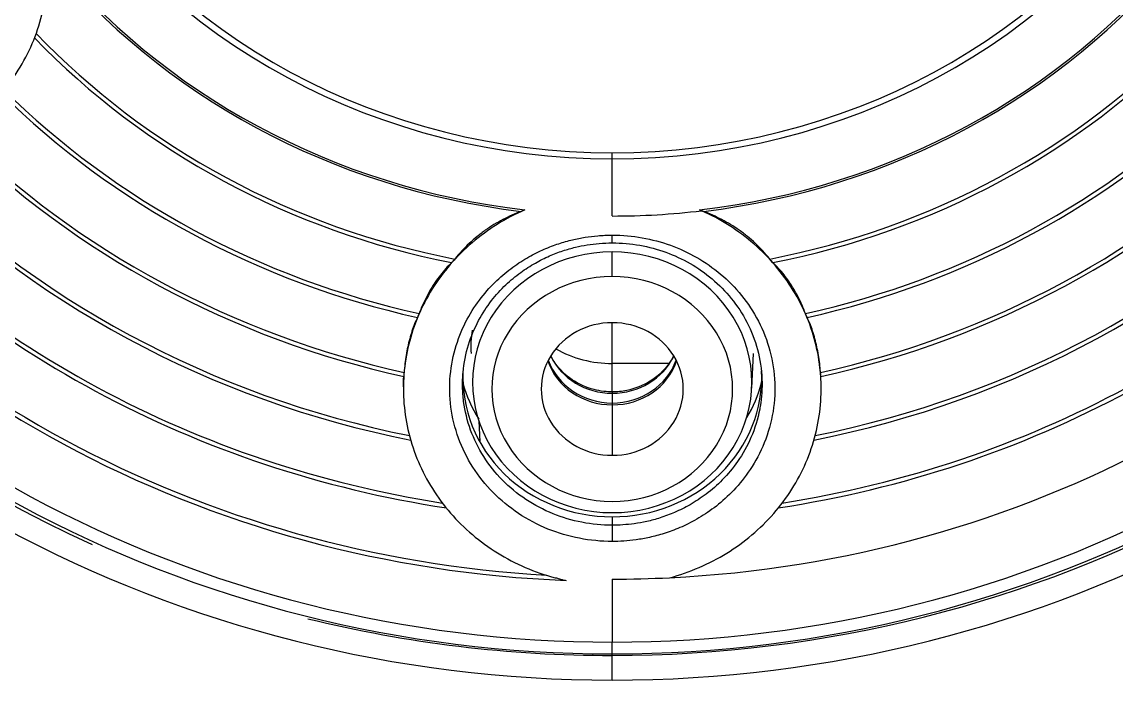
# Model space of a CAD drawing. Extents: x 1777 to 3131, y 3495 to 4487.
# Drawn here: x 2230.74 to 2247.76, y 4089.9 to 4100.15 of the extents above; entities that cross this region are included whole.
import ezdxf

# ---------------------------------------------------------------- set-up
doc = ezdxf.new("R2010")
doc.units = 0
doc.header["$LTSCALE"] = 30
doc.header["$MEASUREMENT"] = 0
doc.layers.add('\\M+5B3DF\\M+5B4E7\\M+5CFDF', color=3, linetype='CONTINUOUS', lineweight=9)

msp = doc.modelspace()

# ---------------------------------------------------------------- linework, layer by layer
at = {"layer": '\\M+5B3DF\\M+5B4E7\\M+5CFDF', "color": 0, "lineweight": -3}
for p, q in [((2239.924, 4098.02), (2239.924, 4098.115)), ((2239.924, 4097.13), (2239.924, 4098.02)), ((2239.924, 4096.699), (2239.924, 4096.832)), ((2239.924, 4096.186), (2239.924, 4096.571)), ((2242.096, 4094.448), (2242.122, 4094.991)), ((2239.924, 4094.391), (2239.924, 4094.833)), ((2240.805, 4094.833), (2239.924, 4094.833)), ((2236.674, 4094.456), (2236.674, 4094.441)), ((2239.924, 4094.391), (2239.924, 4094.371)), ((2239.924, 4094.371), (2239.924, 4094.218)), ((2239.924, 4094.218), (2239.924, 4094.189)), ((2239.924, 4094.189), (2239.924, 4093.403)), ((2237.849, 4093.938), (2237.863, 4093.614)), ((2239.924, 4092.446), (2239.924, 4092.315)), ((2239.924, 4092.315), (2239.924, 4092.062)), ((2239.924, 4091.476), (2239.924, 4090.494)), ((2239.924, 4090.295), (2239.924, 4090.494)), ((2239.924, 4089.903), (2239.924, 4090.288))]:
    msp.add_line(p, q, dxfattribs=at)
for centre, major_axis, start_param, end_param in [((2239.924, 4107.577), (-18.918, 0), 4.712389, 7.853982), ((2239.924, 4107.577), (-18.918, 0), 1.570796, 4.712389), ((2239.924, 4107.682), (-18.619, 0), 4.712389, 7.404243), ((2239.924, 4107.682), (-18.619, 0), 1.570796, 4.712389), ((2239.924, 4107.5), (18.397, 0), 1.570796, 4.712389), ((2239.924, 4107.5), (18.397, 0), 4.712389, 7.853982), ((2239.924, 4107.395), (18.09, 0), 1.570796, 4.712389), ((2239.924, 4107.395), (18.09, 0), 4.712389, 7.853982), ((2239.924, 4107.461), (10.106, 0), 1.570796, 4.712389), ((2239.924, 4107.461), (10.106, 0), 4.712389, 7.853982), ((2239.924, 4107.455), (9.998, 0), 1.570796, 4.712389), ((2239.924, 4107.455), (9.998, 0), 4.712389, 7.853982), ((2239.924, 4107.454), (11.032, 0), 3.788651, 4.588929), ((2239.924, 4107.454), (11.032, 0), 4.835849, 5.636127), ((2239.924, 4107.456), (-11.067, 0), 0.652074, 1.442321), ((2239.924, 4107.456), (-11.067, 0), 1.699272, 2.489519), ((2239.924, 4107.449), (-12.084, 0), 0.731939, 1.362456), ((2239.924, 4107.45), (12.016, 0), 3.870468, 4.507112), ((2239.924, 4107.45), (12.016, 0), 4.917666, 5.55431), ((2239.924, 4107.449), (-12.084, 0), 1.779137, 2.409653), ((2239.924, 4107.441), (-13.084, 0), 0.757401, 1.336994), ((2239.924, 4107.442), (13.016, 0), 3.898229, 4.479351), ((2239.924, 4107.442), (13.016, 0), 4.945427, 5.526549), ((2239.924, 4107.441), (-13.084, 0), 1.804599, 2.384191), ((2239.924, 4107.403), (-17.085, 0), 0.565484, 1.528911), ((2239.924, 4107.404), (-17.049, 0), 1.623047, 2.565743), ((2239.924, 4107.408), (17.017, 0), 3.724944, 4.652636), ((2239.924, 4107.433), (-14.083, 0), 0.756037, 1.338358), ((2239.924, 4107.433), (14.016, 0), 3.898419, 4.479161), ((2239.924, 4107.433), (14.016, 0), 4.945617, 5.526359), ((2239.924, 4107.433), (-14.083, 0), 1.803235, 2.385555), ((2239.924, 4107.424), (-15.083, 0), 0.733036, 1.361359), ((2239.924, 4107.425), (15.015, 0), 3.876887, 4.500693), ((2239.924, 4107.424), (-15.083, 0), 1.780233, 2.408557), ((2239.924, 4107.425), (15.015, 0), 4.924085, 5.547891), ((2239.924, 4107.416), (-16.083, 0), 0.684797, 1.409599), ((2239.924, 4107.417), (16.015, 0), 3.830753, 4.546827), ((2239.924, 4107.416), (-16.083, 0), 1.731994, 2.456796), ((2239.924, 4107.417), (16.015, 0), 4.877951, 5.594025), ((2239.924, 4107.453), (-11.05, 0), 1.570796, 1.696922), ((2239.924, 4094.541), (2.173, 0), 1.570796, 4.712389), ((2239.924, 4094.541), (2.173, 0), 4.712389, 7.853982), ((2239.924, 4094.436), (1.873, 0), 1.570796, 4.712389), ((2239.924, 4094.436), (1.873, 0), 4.712389, 7.853982), ((2239.924, 4094.436), (-1.105, 0), 4.712389, 7.853982), ((2239.924, 4094.436), (-1.105, 0), 1.570796, 4.712389), ((2239.924, 4095.085), (2.2, 0), 3.010775, 3.187293), ((2239.924, 4095.352), (-1.05, 0), 0.422004, 1.570796), ((2239.924, 4096.418), (1.697, 0), 4.168301, 4.712389), ((2239.924, 4095.352), (-1.05, 0), 1.570796, 2.719589), ((2239.924, 4095.171), (1.051, 0), 3.450303, 4.712389), ((2239.924, 4095.199), (1.05, 0), 3.467042, 4.712389), ((2239.924, 4095.199), (1.05, 0), 4.712389, 5.957736), ((2239.924, 4095.171), (1.051, 0), 4.712389, 5.974475), ((2239.924, 4094.618), (-2.325, 0), 6.237485, 7.853982), ((2239.924, 4094.618), (-2.325, 0), 1.570796, 3.187293), ((2239.924, 4095.085), (-2.398, 0), 0.250329, 0.523599), ((2239.924, 4095.085), (-2.398, 0), 2.630773, 2.891182), ((2239.924, 4107.404), (-17.049, 0), 1.570796, 1.623047), ((2239.924, 4107.682), (-18.619, 0), 1.313628, 1.570796)]:
    msp.add_ellipse(centre, major_axis=major_axis, ratio=0.934248, start_param=start_param, end_param=end_param, dxfattribs=at)
for points, knots in [([(2225.624, 4098.731), (2225.863, 4098.515), (2226.13, 4098.339), (2226.573, 4098.132), (2226.728, 4098.074), (2227.04, 4097.981), (2227.199, 4097.945), (2227.524, 4097.898), (2227.691, 4097.885), (2228.02, 4097.884), (2228.184, 4097.896), (2228.509, 4097.941), (2228.672, 4097.976), (2228.988, 4098.068), (2229.141, 4098.125), (2229.585, 4098.327), (2229.863, 4098.507), (2230.342, 4098.93), (2230.551, 4099.18), (2230.794, 4099.583), (2230.864, 4099.723), (2230.982, 4100.014), (2231.029, 4100.165), (2231.133, 4100.618), (2231.154, 4100.93), (2231.123, 4101.241)], [0, 0, 0, 0, 0.125, 0.125, 0.1875, 0.1875, 0.25, 0.25, 0.3125, 0.3125, 0.375, 0.375, 0.4375, 0.4375, 0.5, 0.5, 0.625, 0.625, 0.75, 0.75, 0.8125, 0.8125, 0.875, 0.875, 1, 1, 1, 1]), ([(2238.566, 4097.226), (2238.264, 4097.095), (2237.99, 4096.924), (2237.622, 4096.609), (2237.508, 4096.495), (2237.3, 4096.255), (2237.207, 4096.128), (2237.04, 4095.86), (2236.966, 4095.718), (2236.844, 4095.43), (2236.795, 4095.283), (2236.721, 4094.981), (2236.696, 4094.825), (2236.671, 4094.515), (2236.671, 4094.36), (2236.709, 4093.898), (2236.785, 4093.589), (2237.029, 4093.016), (2237.2, 4092.743), (2237.511, 4092.384), (2237.624, 4092.272), (2237.87, 4092.064), (2238.002, 4091.968), (2238.414, 4091.713), (2238.716, 4091.583), (2239.036, 4091.497)], [0, 0, 0, 0, 0.125, 0.125, 0.1875, 0.1875, 0.25, 0.25, 0.3125, 0.3125, 0.375, 0.375, 0.4375, 0.4375, 0.5, 0.5, 0.625, 0.625, 0.75, 0.75, 0.8125, 0.8125, 0.875, 0.875, 1, 1, 1, 1]), ([(2238.507, 4097.202), (2238.409, 4097.165), (2238.313, 4097.122), (2238.128, 4097.025), (2238.037, 4096.97), (2237.927, 4096.892), (2237.905, 4096.876), (2237.862, 4096.843), (2237.798, 4096.793), (2237.737, 4096.739), (2237.619, 4096.627), (2237.545, 4096.547), (2237.475, 4096.46)], [0, 0, 0, 0, 0.25, 0.25, 0.5, 0.5, 0.5625, 0.5625, 0.625, 0.75, 0.75, 1, 1, 1, 1]), ([(2240.815, 4091.497), (2241.133, 4091.583), (2241.43, 4091.711), (2241.843, 4091.966), (2241.975, 4092.061), (2242.218, 4092.266), (2242.331, 4092.377), (2242.539, 4092.616), (2242.635, 4092.744), (2242.802, 4093.009), (2242.875, 4093.147), (2242.998, 4093.433), (2243.048, 4093.582), (2243.124, 4093.883), (2243.15, 4094.035), (2243.19, 4094.495), (2243.167, 4094.81), (2243.025, 4095.41), (2242.903, 4095.705), (2242.658, 4096.105), (2242.566, 4096.232), (2242.361, 4096.475), (2242.248, 4096.59), (2241.887, 4096.904), (2241.613, 4097.078), (2241.314, 4097.212)], [0, 0, 0, 0, 0.125, 0.125, 0.1875, 0.1875, 0.25, 0.25, 0.3125, 0.3125, 0.375, 0.375, 0.4375, 0.4375, 0.5, 0.5, 0.625, 0.625, 0.75, 0.75, 0.8125, 0.8125, 0.875, 0.875, 1, 1, 1, 1]), ([(2242.374, 4096.46), (2242.304, 4096.547), (2242.23, 4096.628), (2242.111, 4096.74), (2242.07, 4096.776), (2242.007, 4096.827), (2241.986, 4096.844), (2241.943, 4096.877), (2241.921, 4096.893), (2241.811, 4096.971), (2241.721, 4097.025), (2241.535, 4097.122), (2241.44, 4097.165), (2241.342, 4097.202)], [0, 0, 0, 0, 0.25, 0.25, 0.375, 0.375, 0.4375, 0.4375, 0.5, 0.5, 0.75, 0.75, 1, 1, 1, 1]), ([(2237.595, 4094.469), (2237.593, 4094.544), (2237.601, 4094.766), (2237.67, 4095.119), (2237.828, 4095.495), (2238.03, 4095.807), (2238.255, 4096.056), (2238.487, 4096.249), (2238.717, 4096.397), (2238.939, 4096.508), (2239.149, 4096.588), (2239.345, 4096.644), (2239.533, 4096.682), (2239.725, 4096.705), (2239.856, 4096.711), (2239.924, 4096.711)], [0, 0, 0, 0, 0.064644, 0.190272, 0.306353, 0.410326, 0.502987, 0.585935, 0.660501, 0.727761, 0.78867, 0.843782, 0.893994, 0.944304, 1, 1, 1, 1]), ([(2239.924, 4096.711), (2240.068, 4096.711), (2240.352, 4096.686), (2240.762, 4096.576), (2241.143, 4096.4), (2241.489, 4096.157), (2241.792, 4095.849), (2242.035, 4095.477), (2242.201, 4095.05), (2242.269, 4094.603), (2242.249, 4094.305), (2242.226, 4094.166)], [0, 0, 0, 0, 0.10698, 0.211648, 0.316179, 0.421733, 0.531147, 0.645812, 0.765634, 0.888321, 1, 1, 1, 1]), ([(2237.475, 4096.46), (2237.467, 4096.449), (2237.459, 4096.439), (2237.446, 4096.425), (2237.442, 4096.421), (2237.433, 4096.412), (2237.429, 4096.408), (2237.425, 4096.404)], [0, 0, 0, 0, 0.5, 0.5, 0.75, 0.75, 1, 1, 1, 1]), ([(2242.424, 4096.404), (2242.416, 4096.412), (2242.407, 4096.42), (2242.395, 4096.435), (2242.39, 4096.44), (2242.382, 4096.449), (2242.378, 4096.454), (2242.374, 4096.46)], [0, 0, 0, 0, 0.5, 0.5, 0.75, 0.75, 1, 1, 1, 1]), ([(2236.919, 4095.61), (2236.914, 4095.599), (2236.91, 4095.589), (2236.901, 4095.568), (2236.897, 4095.559), (2236.893, 4095.55)], [0, 0, 0, 0, 0.5, 0.5, 1, 1, 1, 1]), ([(2242.956, 4095.55), (2242.952, 4095.559), (2242.947, 4095.568), (2242.939, 4095.589), (2242.934, 4095.599), (2242.93, 4095.61)], [0, 0, 0, 0, 0.5, 0.5, 1, 1, 1, 1]), ([(2239.924, 4094.842), (2239.924, 4094.969), (2239.924, 4095.179), (2239.924, 4095.388), (2239.924, 4095.471)], [0, 0, 0, 0, 0.605077, 1, 1, 1, 1]), ([(2239.945, 4094.391), (2239.839, 4094.39), (2239.614, 4094.416), (2239.28, 4094.565), (2239.077, 4094.771), (2238.989, 4094.91), (2238.969, 4094.947)], [0, 0, 0, 0, 0.251026, 0.567431, 0.888188, 1, 1, 1, 1]), ([(2240.877, 4094.944), (2240.855, 4094.903), (2240.761, 4094.753), (2240.535, 4094.54), (2240.207, 4094.411), (2240.001, 4094.391), (2239.924, 4094.391)], [0, 0, 0, 0, 0.128282, 0.474535, 0.81113, 1, 1, 1, 1]), ([(2236.685, 4094.694), (2236.684, 4094.682), (2236.683, 4094.671), (2236.682, 4094.648), (2236.681, 4094.638), (2236.68, 4094.629)], [0, 0, 0, 0, 0.5, 0.5, 1, 1, 1, 1]), ([(2243.169, 4094.629), (2243.168, 4094.638), (2243.167, 4094.648), (2243.165, 4094.671), (2243.165, 4094.682), (2243.164, 4094.694)], [0, 0, 0, 0, 0.5, 0.5, 1, 1, 1, 1]), ([(2239.924, 4092.315), (2239.766, 4092.315), (2239.45, 4092.345), (2238.992, 4092.481), (2238.57, 4092.704), (2238.203, 4093.007), (2237.91, 4093.375), (2237.705, 4093.792), (2237.613, 4094.165), (2237.596, 4094.393), (2237.595, 4094.469)], [0, 0, 0, 0, 0.131414, 0.261996, 0.396335, 0.530489, 0.664716, 0.798999, 0.933157, 1, 1, 1, 1]), ([(2242.226, 4094.166), (2242.223, 4094.151), (2242.193, 4093.984), (2242.101, 4093.686), (2241.895, 4093.316), (2241.652, 4093.024), (2241.399, 4092.801), (2241.147, 4092.635), (2240.905, 4092.514), (2240.678, 4092.429), (2240.467, 4092.372), (2240.273, 4092.337), (2240.094, 4092.319), (2239.979, 4092.315), (2239.924, 4092.315)], [0, 0, 0, 0, 0.01442, 0.163018, 0.298419, 0.416526, 0.520702, 0.613366, 0.695996, 0.769814, 0.835976, 0.895629, 0.94992, 1, 1, 1, 1]), ([(2239.036, 4091.497), (2239.043, 4091.496), (2239.059, 4091.494), (2239.087, 4091.486), (2239.124, 4091.474), (2239.165, 4091.46), (2239.196, 4091.457), (2239.209, 4091.455)], [0, 0, 0, 0, 0.117876, 0.279784, 0.487051, 0.777358, 1, 1, 1, 1])]:
    msp.add_open_spline(points, degree=3, knots=knots, dxfattribs=at)
for points in [[(2238.566, 4097.226), (2238.555, 4097.221), (2238.535, 4097.213), (2238.516, 4097.205), (2238.507, 4097.202)], [(2241.313, 4097.213), (2241.303, 4097.217), (2241.293, 4097.221), (2241.283, 4097.226)], [(2241.342, 4097.202), (2241.333, 4097.205), (2241.323, 4097.209), (2241.314, 4097.213)], [(2239.924, 4092.062), (2239.751, 4092.062), (2239.407, 4092.096), (2238.921, 4092.239), (2238.453, 4092.485), (2238.057, 4092.813), (2237.738, 4093.212), (2237.515, 4093.665), (2237.396, 4094.151), (2237.386, 4094.648), (2237.483, 4095.123), (2237.66, 4095.534), (2237.882, 4095.869), (2238.127, 4096.134), (2238.378, 4096.341), (2238.626, 4096.499), (2238.866, 4096.617), (2239.093, 4096.703), (2239.306, 4096.762), (2239.5, 4096.8), (2239.696, 4096.825), (2239.846, 4096.832), (2239.924, 4096.832)], [(2239.924, 4096.832), (2240.085, 4096.832), (2240.393, 4096.804), (2240.834, 4096.686), (2241.246, 4096.495), (2241.616, 4096.237), (2241.944, 4095.906), (2242.211, 4095.503), (2242.395, 4095.035), (2242.471, 4094.53), (2242.433, 4094.019), (2242.279, 4093.528), (2242.045, 4093.124), (2241.783, 4092.814), (2241.509, 4092.578), (2241.236, 4092.401), (2240.975, 4092.272), (2240.729, 4092.182), (2240.502, 4092.122), (2240.293, 4092.085), (2240.101, 4092.066), (2239.982, 4092.062), (2239.924, 4092.062)], [(2237.425, 4096.404), (2237.394, 4096.375), (2237.334, 4096.313), (2237.25, 4096.212), (2237.17, 4096.103), (2237.097, 4095.988), (2237.031, 4095.867), (2236.971, 4095.741), (2236.935, 4095.654), (2236.919, 4095.61)], [(2242.93, 4095.61), (2242.913, 4095.655), (2242.877, 4095.743), (2242.816, 4095.871), (2242.748, 4095.993), (2242.675, 4096.108), (2242.597, 4096.215), (2242.513, 4096.314), (2242.454, 4096.375), (2242.424, 4096.404)], [(2236.893, 4095.55), (2236.878, 4095.518), (2236.848, 4095.45), (2236.807, 4095.338), (2236.771, 4095.219), (2236.741, 4095.094), (2236.716, 4094.963), (2236.697, 4094.829), (2236.689, 4094.739), (2236.685, 4094.694)], [(2243.164, 4094.694), (2243.16, 4094.739), (2243.152, 4094.829), (2243.133, 4094.964), (2243.108, 4095.094), (2243.078, 4095.22), (2243.042, 4095.338), (2243.001, 4095.45), (2242.971, 4095.518), (2242.956, 4095.55)], [(2236.674, 4094.468), (2236.675, 4094.524), (2236.677, 4094.578), (2236.68, 4094.629)]]:
    msp.add_open_spline(points, degree=3, dxfattribs=at)

doc.saveas('drawing.dxf')
